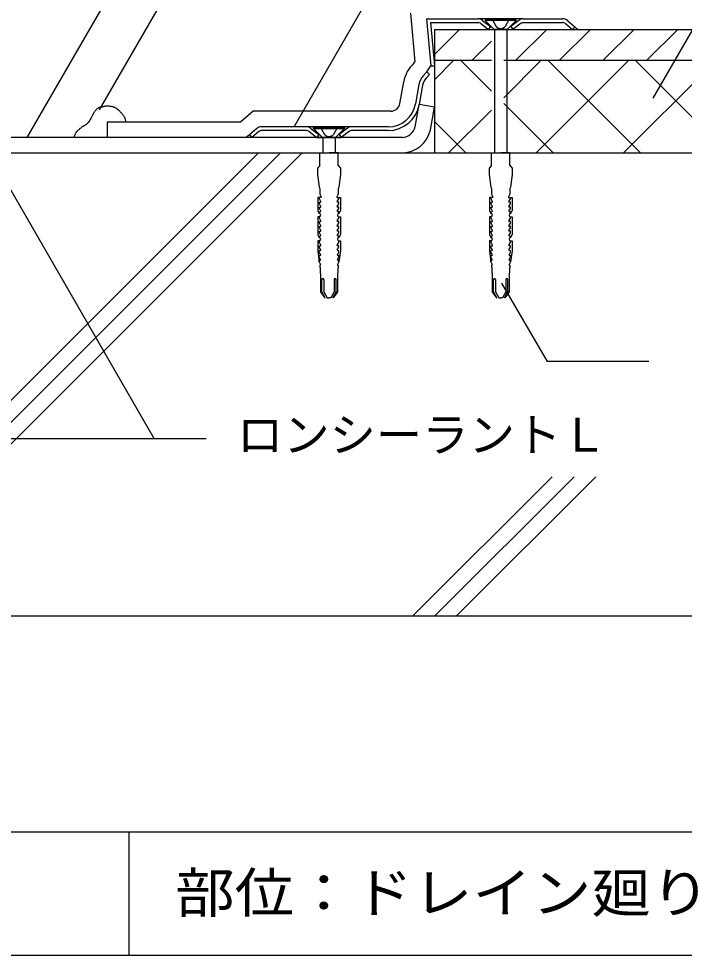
# Model space of a CAD drawing. Units: millimetres, scale not verified. Extents: x -451 to 349, y -612 to 618.
# Drawn here: x -116.3 to 99.2, y 28.1 to 331.6 of the extents above; entities that cross this region are included whole.
import ezdxf
from ezdxf.enums import TextEntityAlignment as Align

# ---------------------------------------------------------------- set-up
doc = ezdxf.new("R2010")
doc.units = ezdxf.units.MM
doc.header["$LTSCALE"] = 5
doc.linetypes.add('DASHED3', pattern=[4, 3, -1])
for name, color, linetype in [('2-2_in line', 7, 'Continuous'), ('2-3', 3, 'Continuous'), ('2-4_out line', 2, 'Continuous'), ('2-6_鋼板・アングル', 2, 'Continuous'), ('2-7_ビス', 7, 'Continuous'), ('2-A_moji', 7, 'Continuous'), ('2-D_ハッチ他', 4, 'Continuous'), ('2-E_con他', 4, 'Continuous'), ('F-2', 7, 'Continuous'), ('F-5', 6, 'Continuous'), ('F-7', 1, 'Continuous'), ('F-A', 7, 'Continuous')]:
    doc.layers.add(name, color=color, linetype=linetype)
doc.styles.add('HG丸ｺﾞｼｯｸM-PRO', font='')
doc.styles.add('ＭＳ ゴシック', font='')
doc.styles.get('HG丸ｺﾞｼｯｸM-PRO').set_extended_font_data('HG丸ｺﾞｼｯｸM-PRO')
doc.styles.get('ＭＳ ゴシック').set_extended_font_data('MS Gothic')

msp = doc.modelspace()

# ---------------------------------------------------------------- linework, layer by layer
at = {"layer": '2-2_in line'}
for p, q in [((18.323, 328.098), (18.323, 288.098)), ((18.323, 328.098), (324.391, 328.098)), ((63.789, 328.962), (64.804, 328.098)), ((15.841, 314.356), (17.118, 316.358)), ((18.323, 318.098), (36.789, 318.098)), ((40.789, 318.098), (324.391, 318.098)), ((12.125, 296.583), (13.399, 303.806)), ((18.323, 302.938), (13.399, 303.806)), ((17.028, 295.595), (18.323, 302.938)), ((7.972, 293.098), (-87.586, 293.098)), ((-41.571, 293.962), (-42.586, 293.098)), ((-130.836, 288.098), (324.391, 288.098))]:
    msp.add_line(p, q, dxfattribs=at)
for points in [[(-92.259, 300.569), (-92.373, 300.356), (-92.486, 300.142), (-92.597, 299.927), (-92.707, 299.711), (-92.818, 299.495), (-92.883, 299.369), (-92.972, 299.201), (-93.128, 298.911), (-93.292, 298.626), (-93.467, 298.349), (-93.656, 298.083), (-93.861, 297.83), (-93.989, 297.691), (-94.035, 297.644), (-94.117, 297.564), (-94.201, 297.488), (-94.288, 297.414), (-94.377, 297.342), (-94.468, 297.275), (-94.522, 297.237), (-94.612, 297.177), (-94.77, 297.081), (-94.932, 296.99), (-95.094, 296.901), (-95.257, 296.812), (-95.418, 296.72), (-95.51, 296.664), (-95.602, 296.605), (-95.758, 296.497), (-95.91, 296.384), (-96.06, 296.267), (-96.207, 296.147), (-96.353, 296.024), (-96.438, 295.953), (-96.544, 295.864), (-96.725, 295.709), (-96.904, 295.551), (-97.08, 295.39), (-97.25, 295.223)], [(-85.983, 303.07), (-86.192, 303.109), (-86.403, 303.143), (-86.526, 303.16), (-86.674, 303.178), (-86.931, 303.205), (-87.187, 303.224), (-87.443, 303.233), (-87.698, 303.232), (-87.952, 303.218), (-88.099, 303.203), (-88.206, 303.19), (-88.391, 303.161), (-88.575, 303.126), (-88.758, 303.088), (-88.943, 303.048), (-89.127, 303.008), (-89.235, 302.985), (-89.357, 302.96), (-89.568, 302.916), (-89.777, 302.87), (-89.984, 302.818), (-90.187, 302.755), (-90.383, 302.679), (-90.494, 302.628), (-90.593, 302.575), (-90.759, 302.471), (-90.917, 302.355), (-91.067, 302.227), (-91.211, 302.089), (-91.347, 301.944), (-91.422, 301.858), (-91.506, 301.755), (-91.645, 301.574), (-91.775, 301.387), (-91.898, 301.197), (-92.015, 301.003), (-92.128, 300.807), (-92.192, 300.692), (-92.259, 300.569)], [(-81.589, 298.098), (-81.607, 298.229), (-81.64, 298.454), (-81.678, 298.677), (-81.723, 298.898), (-81.778, 299.114), (-81.847, 299.326), (-81.894, 299.446), (-81.935, 299.538), (-82.014, 299.694), (-82.101, 299.846), (-82.195, 299.994), (-82.296, 300.139), (-82.4, 300.282), (-82.462, 300.363), (-82.537, 300.458), (-82.667, 300.619), (-82.8, 300.777), (-82.935, 300.932), (-83.072, 301.085), (-83.211, 301.237), (-83.293, 301.325), (-83.378, 301.416), (-83.527, 301.571), (-83.679, 301.725), (-83.834, 301.875), (-83.993, 302.021), (-84.157, 302.163), (-84.254, 302.242), (-84.341, 302.311), (-84.496, 302.425), (-84.655, 302.533), (-84.818, 302.634), (-84.986, 302.726), (-85.157, 302.81), (-85.259, 302.854), (-85.373, 302.898), (-85.573, 302.966), (-85.776, 303.022), (-85.983, 303.07)], [(-97.25, 295.223), (-97.413, 295.05), (-97.504, 294.946), (-97.556, 294.884), (-97.642, 294.774), (-97.725, 294.662), (-97.802, 294.546), (-97.875, 294.428), (-97.942, 294.307), (-97.978, 294.235), (-98.025, 294.134), (-98.096, 293.955), (-98.158, 293.772), (-98.213, 293.586), (-98.262, 293.398), (-98.308, 293.208), (-98.334, 293.098)]]:
    msp.add_lwpolyline(points, dxfattribs=at)
for radius in [4.548, 9.548]:
    msp.add_arc((7.701, 297.638), radius, 272.35613, 347.64387, dxfattribs=at)
at = {"layer": '2-3'}
msp.add_line((-184.303, 138.098), (324.391, 138.098), dxfattribs=at)
at = {"layer": '2-4_out line'}
for p, q in [((10.614, 333.336), (11.989, 317.615)), ((11.711, 317.179), (11.989, 317.615)), ((7.151, 304.077), (8.397, 311.143)), ((-40.318, 301.598), (-44.427, 298.098)), ((4.196, 301.598), (-40.318, 301.598)), ((-44.427, 298.098), (-87.586, 298.098))]:
    msp.add_line(p, q, dxfattribs=at)
msp.add_lwpolyline([(-87.586, 298.098), (-87.586, 293.098), (-131.624, 293.098)], dxfattribs=at)
for centre, radius, start, end in [((18.934, 309.285), 10.7, 132.45931, 170), ((4.196, 304.598), 3, 270, 350)]:
    msp.add_arc(centre, radius, start, end, dxfattribs=at)
at = {"layer": '2-6_鋼板・アングル'}
for p, q in [((15.789, 331.549), (17.118, 316.358)), ((15.789, 331.549), (32.473, 331.549)), ((33.936, 331.051), (36.539, 329.049)), ((45.642, 331.051), (43.039, 329.049)), ((47.105, 331.549), (59.759, 331.549)), ((61.509, 330.904), (63.789, 328.962)), ((17.099, 330.349), (18.323, 316.358)), ((17.099, 330.349), (32.792, 330.349)), ((33.204, 330.1), (35.807, 328.098)), ((36.539, 329.049), (35.807, 328.098)), ((43.039, 329.049), (43.771, 328.098)), ((46.374, 330.1), (43.771, 328.098)), ((46.786, 330.349), (59.759, 330.349)), ((60.731, 329.991), (63.011, 328.049)), ((63.789, 328.962), (63.011, 328.049)), ((17.118, 316.358), (18.323, 316.358)), ((14.717, 313.12), (15.841, 314.356)), ((15.605, 312.312), (16.729, 313.549)), ((15.841, 314.356), (16.729, 313.549)), ((13.321, 310.275), (12.212, 303.986)), ((14.503, 310.067), (13.394, 303.778)), ((-39.291, 295.904), (-41.571, 293.962)), ((-38.513, 294.991), (-40.793, 293.049)), ((-23.109, 296.549), (-37.54, 296.549)), ((-23.109, 295.349), (-37.54, 295.349)), ((-22.377, 295.1), (-19.774, 293.098)), ((-21.646, 296.051), (-19.043, 294.049)), ((-9.94, 296.051), (-12.543, 294.049)), ((-9.208, 295.1), (-11.811, 293.098)), ((3.349, 296.549), (-8.476, 296.549)), ((3.349, 295.349), (-8.476, 295.349)), ((-41.571, 293.962), (-40.793, 293.049)), ((-19.043, 294.049), (-19.774, 293.098)), ((-12.543, 294.049), (-11.811, 293.098))]:
    msp.add_line(p, q, dxfattribs=at)
at = {"layer": '2-6_鋼板・アングル', "color": 4}
for p, q in [((47.105, 331.549), (32.473, 331.549)), ((35.807, 328.098), (43.771, 328.098)), ((-8.476, 296.549), (-23.109, 296.549)), ((-19.774, 293.098), (-11.811, 293.098))]:
    msp.add_line(p, q, dxfattribs=at)
at = {"layer": '2-6_鋼板・アングル'}
for centre, radius, start, end in [((32.473, 329.149), 2.4, 52.43141, 90), ((47.105, 329.149), 2.4, 90, 127.56859), ((59.759, 328.849), 2.7, 49.57392, 90), ((32.473, 329.149), 1.2, 52.43141, 90), ((47.105, 329.149), 1.2, 90, 127.56859), ((59.759, 328.849), 1.5, 49.57392, 90), ((18.934, 309.285), 5.7, 137.72631, 170), ((18.934, 309.285), 4.5, 137.72631, 170), ((3.349, 305.549), 9, 270, 350), ((3.349, 305.549), 10.2, 270, 350), ((-37.54, 293.849), 2.7, 90, 130.42608), ((-37.54, 293.849), 1.5, 90, 130.42608), ((-23.109, 294.149), 2.4, 52.43141, 90), ((-23.109, 294.149), 1.2, 52.43141, 90), ((-8.476, 294.149), 2.4, 90, 127.56859), ((-8.476, 294.149), 1.2, 90, 127.56859)]:
    msp.add_arc(centre, radius, start, end, dxfattribs=at)
at = {"layer": '2-7_ビス'}
for p, q in [((34.789, 331.473), (34.789, 330.973)), ((34.789, 330.973), (37.664, 328.098)), ((44.789, 330.973), (34.789, 330.973)), ((44.789, 330.973), (41.914, 328.098)), ((41.914, 328.098), (37.664, 328.098)), ((37.789, 328.098), (37.789, 288.098)), ((41.789, 328.098), (41.789, 288.098)), ((-20.793, 295.973), (-10.793, 295.973)), ((-20.793, 295.973), (-17.918, 293.098)), ((-10.793, 295.973), (-13.668, 293.098)), ((-10.793, 296.473), (-10.793, 295.973)), ((-17.918, 293.098), (-13.668, 293.098)), ((-17.793, 293.098), (-17.793, 288.098)), ((-13.793, 293.098), (-13.793, 288.098)), ((-18.961, 268.473), (-18.961, 268.473)), ((-18.961, 268.473), (-18.961, 268.473)), ((-12.624, 268.473), (-12.624, 268.473)), ((-12.624, 268.473), (-12.624, 268.473)), ((36.62, 268.473), (36.62, 268.473)), ((36.62, 268.473), (36.62, 268.473)), ((42.958, 268.473), (42.958, 268.473)), ((42.958, 268.473), (42.958, 268.473)), ((-18.962, 252.807), (-18.528, 251.982)), ((-12.623, 252.807), (-13.057, 251.982)), ((36.62, 252.807), (37.053, 251.982)), ((42.958, 252.807), (42.525, 251.982))]:
    msp.add_line(p, q, dxfattribs=at)
at = {"layer": '2-7_ビス', "linetype": 'DASHED3'}
for p, q in [((37.239, 330.973), (37.239, 331.473)), ((37.239, 330.973), (38.322, 329.098)), ((42.339, 330.973), (41.257, 329.098)), ((42.339, 330.973), (42.339, 331.473)), ((-18.343, 295.973), (-18.343, 296.473)), ((-18.343, 295.973), (-17.26, 294.098)), ((-13.243, 295.973), (-14.325, 294.098)), ((-13.243, 295.973), (-13.243, 296.473))]:
    msp.add_line(p, q, dxfattribs=at)
at = {"layer": '2-7_ビス'}
for points in [[(44.789, 330.973), (44.789, 331.473), (34.789, 331.473)], [(-20.793, 295.973), (-20.793, 296.473), (-10.793, 296.473)], [(-18.793, 284.002), (-18.793, 288.098), (-15.793, 288.098)], [(-12.793, 284.002), (-12.793, 288.098), (-15.793, 288.098)], [(36.789, 284.002), (36.789, 288.098), (39.789, 288.098)], [(42.789, 284.002), (42.789, 288.098), (39.789, 288.098)], [(-18.793, 284.002), (-19.543, 283.178), (-19.543, 281.079), (-18.994, 276.962), (-18.752, 276.554), (-18.793, 276.554), (-18.793, 274.74), (-18.36, 273.915)], [(-12.793, 284.002), (-12.043, 283.178), (-12.043, 281.079), (-12.591, 276.962), (-12.833, 276.554), (-12.793, 276.554), (-12.793, 274.74), (-13.226, 273.915)], [(36.789, 284.002), (36.039, 283.178), (36.039, 281.079), (36.587, 276.962), (36.829, 276.554), (36.789, 276.554), (36.789, 274.74), (37.222, 273.915)], [(42.789, 284.002), (43.539, 283.178), (43.539, 281.079), (42.991, 276.962), (42.749, 276.554), (42.789, 276.554), (42.789, 274.74), (42.356, 273.915)], [(-18.489, 273.668), (-19.468, 273.668), (-19.468, 269.435), (-18.966, 268.473), (-18.961, 268.473)], [(-18.421, 272.349), (-18.929, 273.173), (-18.929, 273.668)], [(-13.164, 272.349), (-12.656, 273.173), (-12.656, 273.668)], [(-13.096, 273.668), (-12.118, 273.668), (-12.118, 269.435), (-12.619, 268.473), (-12.624, 268.473)], [(37.092, 273.668), (36.114, 273.668), (36.114, 269.435), (36.615, 268.473), (36.62, 268.473)], [(37.16, 272.349), (36.653, 273.173), (36.653, 273.668)], [(42.418, 272.349), (42.925, 273.173), (42.925, 273.668)], [(42.486, 273.668), (43.464, 273.668), (43.464, 269.435), (42.963, 268.473), (42.958, 268.473)], [(-18.421, 270.782), (-18.929, 271.607), (-18.929, 272.084), (-18.58, 272.102)], [(-18.478, 269.215), (-18.929, 270.04), (-18.929, 270.517), (-18.581, 270.535)], [(-13.164, 270.782), (-12.656, 271.607), (-12.656, 272.084), (-13.005, 272.102)], [(-13.107, 269.215), (-12.656, 270.04), (-12.656, 270.517), (-13.004, 270.535)], [(37.16, 270.782), (36.653, 271.607), (36.653, 272.084), (37.002, 272.102)], [(37.103, 269.215), (36.653, 270.04), (36.653, 270.517), (37.001, 270.535)], [(42.418, 270.782), (42.925, 271.607), (42.925, 272.084), (42.576, 272.102)], [(42.475, 269.215), (42.925, 270.04), (42.925, 270.517), (42.577, 270.535)], [(-18.929, 267.401), (-19.468, 267.401), (-19.468, 261.604), (-18.961, 260.64)], [(-18.961, 268.473), (-18.958, 268.951), (-18.64, 268.968)], [(-18.421, 266.082), (-18.929, 266.907), (-18.929, 267.401)], [(-13.164, 266.082), (-12.656, 266.907), (-12.656, 267.401)], [(-12.624, 268.473), (-12.627, 268.951), (-12.945, 268.968)], [(-12.656, 267.401), (-12.118, 267.401), (-12.118, 261.604), (-12.624, 260.64)], [(36.653, 267.401), (36.114, 267.401), (36.114, 261.604), (36.62, 260.64)], [(36.62, 268.473), (36.624, 268.951), (36.941, 268.968)], [(37.16, 266.082), (36.653, 266.907), (36.653, 267.401)], [(42.418, 266.082), (42.925, 266.907), (42.925, 267.401)], [(42.958, 268.473), (42.954, 268.951), (42.637, 268.968)], [(42.925, 267.401), (43.464, 267.401), (43.464, 261.604), (42.958, 260.64)], [(-18.421, 264.515), (-18.929, 265.34), (-18.929, 265.817), (-18.581, 265.835)], [(-18.421, 262.949), (-18.929, 263.773), (-18.929, 264.251), (-18.581, 264.268)], [(-13.164, 264.515), (-12.656, 265.34), (-12.656, 265.817), (-13.004, 265.835)], [(-13.164, 262.949), (-12.656, 263.773), (-12.656, 264.251), (-13.004, 264.268)], [(37.16, 264.515), (36.653, 265.34), (36.653, 265.817), (37.001, 265.835)], [(37.16, 262.949), (36.653, 263.773), (36.653, 264.251), (37.001, 264.268)], [(42.418, 264.515), (42.925, 265.34), (42.925, 265.817), (42.577, 265.835)], [(42.418, 262.949), (42.925, 263.773), (42.925, 264.251), (42.577, 264.268)], [(-18.961, 260.64), (-18.958, 261.117), (-18.637, 261.135)], [(-18.478, 261.382), (-18.929, 262.207), (-18.929, 262.684), (-18.581, 262.701)], [(-13.107, 261.382), (-12.656, 262.207), (-12.656, 262.684), (-13.004, 262.701)], [(-12.624, 260.64), (-12.627, 261.117), (-12.948, 261.135)], [(36.62, 260.64), (36.624, 261.117), (36.945, 261.135)], [(37.103, 261.382), (36.653, 262.207), (36.653, 262.684), (37.001, 262.701)], [(42.475, 261.382), (42.925, 262.207), (42.925, 262.684), (42.577, 262.701)], [(42.958, 260.64), (42.954, 261.117), (42.633, 261.135)], [(-18.929, 259.568), (-19.468, 259.568), (-19.468, 256.32), (-18.962, 252.807), (-18.961, 253.284), (-18.652, 253.301)], [(-18.453, 256.682), (-18.934, 257.507), (-18.929, 257.984), (-18.581, 258.001)], [(-18.421, 258.249), (-18.929, 259.073), (-18.929, 259.568)], [(-13.164, 258.249), (-12.656, 259.073), (-12.656, 259.568)], [(-13.132, 256.682), (-12.652, 257.507), (-12.656, 257.984), (-13.004, 258.001)], [(-12.656, 259.568), (-12.118, 259.568), (-12.118, 256.32), (-12.623, 252.807), (-12.624, 253.284), (-12.933, 253.301)], [(36.653, 259.568), (36.114, 259.568), (36.114, 256.32), (36.62, 252.807), (36.621, 253.284), (36.929, 253.301)], [(37.128, 256.682), (36.648, 257.507), (36.653, 257.984), (37.001, 258.001)], [(37.16, 258.249), (36.653, 259.073), (36.653, 259.568)], [(42.418, 258.249), (42.925, 259.073), (42.925, 259.568)], [(42.45, 256.682), (42.93, 257.507), (42.925, 257.984), (42.577, 258.001)], [(42.925, 259.568), (43.464, 259.568), (43.464, 256.32), (42.958, 252.807), (42.957, 253.284), (42.649, 253.301)], [(-18.485, 255.115), (-18.949, 255.94), (-18.945, 256.417), (-18.611, 256.435)], [(-13.1, 255.115), (-12.636, 255.94), (-12.64, 256.417), (-12.974, 256.435)], [(37.096, 255.115), (36.632, 255.94), (36.636, 256.417), (36.971, 256.435)], [(42.482, 255.115), (42.946, 255.94), (42.942, 256.417), (42.607, 256.435)], [(-18.508, 253.549), (-18.958, 254.373), (-18.956, 254.851), (-18.634, 254.868)], [(-13.077, 253.549), (-12.627, 254.373), (-12.629, 254.851), (-12.951, 254.868)], [(37.074, 253.549), (36.623, 254.373), (36.625, 254.851), (36.948, 254.868)], [(42.504, 253.549), (42.955, 254.373), (42.953, 254.851), (42.63, 254.868)], [(-18.658, 251.735), (-18.793, 251.735), (-18.793, 250.951), (-18.643, 250.951), (-18.643, 249.343), (-18.636, 249.343)], [(-18.586, 249.014), (-18.586, 243.063), (-18.145, 242.412), (-17.143, 241.098), (-16.993, 241.098), (-18.078, 243.063), (-18.078, 247.035)], [(-12.999, 249.014), (-12.999, 243.063), (-13.44, 242.412), (-14.443, 241.098), (-14.592, 241.098), (-13.507, 243.063), (-13.507, 247.035)], [(-12.927, 251.735), (-12.793, 251.735), (-12.793, 250.951), (-12.943, 250.951), (-12.943, 249.343), (-12.949, 249.343)], [(36.923, 251.735), (36.789, 251.735), (36.789, 250.951), (36.939, 250.951), (36.939, 249.343), (36.945, 249.343)], [(36.996, 249.014), (36.996, 243.063), (37.436, 242.412), (38.439, 241.098), (38.588, 241.098), (37.503, 243.063), (37.503, 247.035)], [(42.582, 249.014), (42.582, 243.063), (42.142, 242.412), (41.139, 241.098), (40.99, 241.098), (42.075, 243.063), (42.075, 247.035)], [(42.655, 251.735), (42.789, 251.735), (42.789, 250.951), (42.639, 250.951), (42.639, 249.343), (42.633, 249.343)], [(-17.495, 247.035), (-17.495, 243.063), (-16.41, 241.098), (-15.793, 241.098)], [(-14.09, 247.035), (-14.09, 243.063), (-15.175, 241.098), (-15.793, 241.098)], [(38.087, 247.035), (38.087, 243.063), (39.172, 241.098), (39.789, 241.098)], [(41.491, 247.035), (41.491, 243.063), (40.406, 241.098), (39.789, 241.098)]]:
    msp.add_lwpolyline(points, dxfattribs=at)
at = {"layer": '2-7_ビス', "linetype": 'DASHED3'}
for centre, start, end in [((39.789, 330.208), 217.11751, 322.88248), ((-15.793, 295.208), 217.11752, 322.88249)]:
    msp.add_arc(centre, 1.84, start, end, dxfattribs=at)
at = {"layer": '2-7_ビス'}
for centre, major_axis, start_param, end_param in [((-18.5, 273.84), (0, -0.172), 0.06848, 2.1628795), ((-13.085, 273.84), (0, -0.172), 4.1203058, 6.2147054), ((37.081, 273.84), (0, -0.172), 0.06848, 2.1628795), ((42.497, 273.84), (0, -0.172), 4.1203058, 6.2147054), ((-18.628, 272.324), (0, -0.229), 0.2312026, 1.6765256), ((-18.628, 270.758), (0, -0.229), 0.2312026, 1.6765256), ((-12.957, 272.324), (0, -0.229), 4.6066597, 6.0519827), ((-12.957, 270.758), (0, -0.229), 4.6066597, 6.0519827), ((36.953, 272.324), (0, -0.229), 0.2312026, 1.6765256), ((36.953, 270.758), (0, -0.229), 0.2312026, 1.6765256), ((42.625, 272.324), (0, -0.229), 4.6066597, 6.0519827), ((42.625, 270.758), (0, -0.229), 4.6066597, 6.0519827), ((-18.983, 267.937), (0, -0.536), 0.0442118, 3.0973809), ((-18.685, 269.191), (0, -0.229), 0.2312026, 1.6765256), ((-12.9, 269.191), (0, -0.229), 4.6066597, 6.0519827), ((-12.602, 267.937), (0, -0.536), 3.1858044, 6.2389735), ((36.599, 267.937), (0, -0.536), 0.0442118, 3.0973809), ((36.896, 269.191), (0, -0.229), 0.2312026, 1.6765256), ((42.682, 269.191), (0, -0.229), 4.6066597, 6.0519827), ((42.979, 267.937), (0, -0.536), 3.1858044, 6.2389735), ((-18.628, 266.058), (0, -0.229), 0.2312026, 1.6765256), ((-18.628, 264.491), (0, -0.229), 0.2312026, 1.6765256), ((-12.957, 266.058), (0, -0.229), 4.6066597, 6.0519827), ((-12.957, 264.491), (0, -0.229), 4.6066597, 6.0519827), ((36.953, 266.058), (0, -0.229), 0.2312026, 1.6765256), ((36.953, 264.491), (0, -0.229), 0.2312026, 1.6765256), ((42.625, 266.058), (0, -0.229), 4.6066597, 6.0519827), ((42.625, 264.491), (0, -0.229), 4.6066597, 6.0519827), ((-18.686, 261.358), (0, -0.229), 0.2312026, 1.6765256), ((-18.628, 262.924), (0, -0.229), 0.2312026, 1.6765256), ((-12.957, 262.924), (0, -0.229), 4.6066597, 6.0519827), ((-12.899, 261.358), (0, -0.229), 4.6066597, 6.0519827), ((36.896, 261.358), (0, -0.229), 0.2312026, 1.6765256), ((36.953, 262.924), (0, -0.229), 0.2312026, 1.6765256), ((42.625, 262.924), (0, -0.229), 4.6066597, 6.0519827), ((42.682, 261.358), (0, -0.229), 4.6066597, 6.0519827), ((-18.983, 260.104), (0, -0.536), 0.0442118, 3.0973809), ((-18.628, 258.224), (0, -0.229), 0.2312026, 1.6765256), ((-12.957, 258.224), (0, -0.229), 4.6066597, 6.0519827), ((-12.602, 260.104), (0, -0.536), 3.1858044, 6.2389735), ((36.599, 260.104), (0, -0.536), 0.0442118, 3.0973809), ((36.953, 258.224), (0, -0.229), 0.2312026, 1.6765256), ((42.625, 258.224), (0, -0.229), 4.6066597, 6.0519827), ((42.979, 260.104), (0, -0.536), 3.1858044, 6.2389735), ((-18.693, 255.091), (0, -0.229), 0.2312026, 1.6765256), ((-18.661, 256.658), (0, -0.229), 0.2312026, 1.6765256), ((-12.924, 256.658), (0, -0.229), 4.6066597, 6.0519827), ((-12.892, 255.091), (0, -0.229), 4.6066597, 6.0519827), ((36.889, 255.091), (0, -0.229), 0.2312026, 1.6765256), ((36.921, 256.658), (0, -0.229), 0.2312026, 1.6765256), ((42.657, 256.658), (0, -0.229), 4.6066597, 6.0519827), ((42.689, 255.091), (0, -0.229), 4.6066597, 6.0519827), ((-18.715, 253.524), (0, -0.229), 0.2312026, 1.6765256), ((-18.671, 251.908), (0, -0.174), 0.0818475, 2.1771705), ((-12.87, 253.524), (0, -0.229), 4.6066597, 6.0519827), ((-12.914, 251.908), (0, -0.174), 4.1060148, 6.2013378), ((36.866, 253.524), (0, -0.229), 0.2312026, 1.6765256), ((36.91, 251.908), (0, -0.174), 0.0818475, 2.1771705), ((42.712, 253.524), (0, -0.229), 4.6066597, 6.0519827), ((42.668, 251.908), (0, -0.174), 4.1060148, 6.2013378), ((-19.312, 249.049), (0, -0.8), 1.5261677, 1.947508), ((-12.273, 249.049), (0, -0.8), 4.3356773, 4.7570176), ((36.269, 249.049), (0, -0.8), 1.5261677, 1.947508), ((43.309, 249.049), (0, -0.8), 4.3356773, 4.7570176), ((-17.787, 247.024), (0, -0.321), 1.5390306, 4.6806232), ((-13.798, 247.024), (0, -0.321), 1.6025621, 4.7441547), ((37.795, 247.024), (0, -0.321), 1.5390306, 4.6806232), ((41.783, 247.024), (0, -0.321), 1.6025621, 4.7441547)]:
    msp.add_ellipse(centre, major_axis=major_axis, ratio=0.909574, start_param=start_param, end_param=end_param, dxfattribs=at)
at = {"layer": '2-A_moji'}
for p, q in [((-113.566, 293.098), (38.155, 555.887)), ((-90.164, 302.042), (41.96, 530.887)), ((-27.081, 296.598), (93.752, 505.887)), ((89.124, 305.794), (161.347, 430.887)), ((-123.025, 283.178), (-72.379, 195.457)), ((40.082, 245.918), (54.782, 220.457)), ((87.749, 220.457), (54.782, 220.457)), ((-55.627, 195.457), (-139.862, 195.457))]:
    msp.add_line(p, q, dxfattribs=at)
at = {"layer": '2-D_ハッチ他'}
for p, q in [((18.323, 319.98), (26.44, 328.098)), ((44.724, 318.098), (54.724, 328.098)), ((58.866, 318.098), (68.866, 328.098)), ((73.009, 318.098), (83.009, 328.098)), ((87.151, 318.098), (97.151, 328.098)), ((30.582, 318.098), (36.789, 324.305)), ((18.323, 311.765), (24.656, 318.098)), ((26.749, 318.098), (36.789, 308.058)), ((40.789, 305.947), (52.94, 318.098)), ((51.225, 288.098), (81.225, 318.098)), ((55.033, 318.098), (85.033, 288.098)), ((79.509, 288.098), (109.509, 318.098)), ((83.317, 318.098), (113.317, 288.098)), ((40.789, 304.058), (56.749, 288.098)), ((22.94, 288.098), (36.789, 301.947)), ((18.323, 298.24), (28.465, 288.098))]:
    msp.add_line(p, q, dxfattribs=at)
at = {"layer": '2-E_con他'}
for p, q in [((-171.453, 155.256), (-38.611, 288.098)), ((-171.453, 148.184), (-31.54, 288.098)), ((-171.453, 141.113), (-24.469, 288.098)), ((11.389, 138.098), (56.463, 183.172)), ((18.46, 138.098), (63.534, 183.172)), ((25.531, 138.098), (70.605, 183.172))]:
    msp.add_line(p, q, dxfattribs=at)
at = {"layer": 'F-2'}
msp.add_line((-80.609, 68.098), (-80.609, 28.098), dxfattribs=at)
at = {"layer": 'F-5'}
msp.add_line((-450.609, 68.098), (349.391, 68.098), dxfattribs=at)
at = {"layer": 'F-7'}
msp.add_line((-450.609, 28.098), (349.391, 28.098), dxfattribs=at)

# ---------------------------------------------------------------- texts
at = {"layer": '2-A_moji', "style": 'ＭＳ ゴシック'}
msp.add_text('ロンシーラントＬ', height=11, dxfattribs=at).set_placement((-45.627, 187.957), align=Align.BOTTOM_LEFT)
at = {"layer": 'F-A', "style": 'HG丸ｺﾞｼｯｸM-PRO', "width": 1.1}
msp.add_text('部位：ドレイン廻り', height=12.83, dxfattribs=at).set_placement((-65.609, 38.098), align=Align.BOTTOM_LEFT)

doc.saveas('drawing.dxf')
